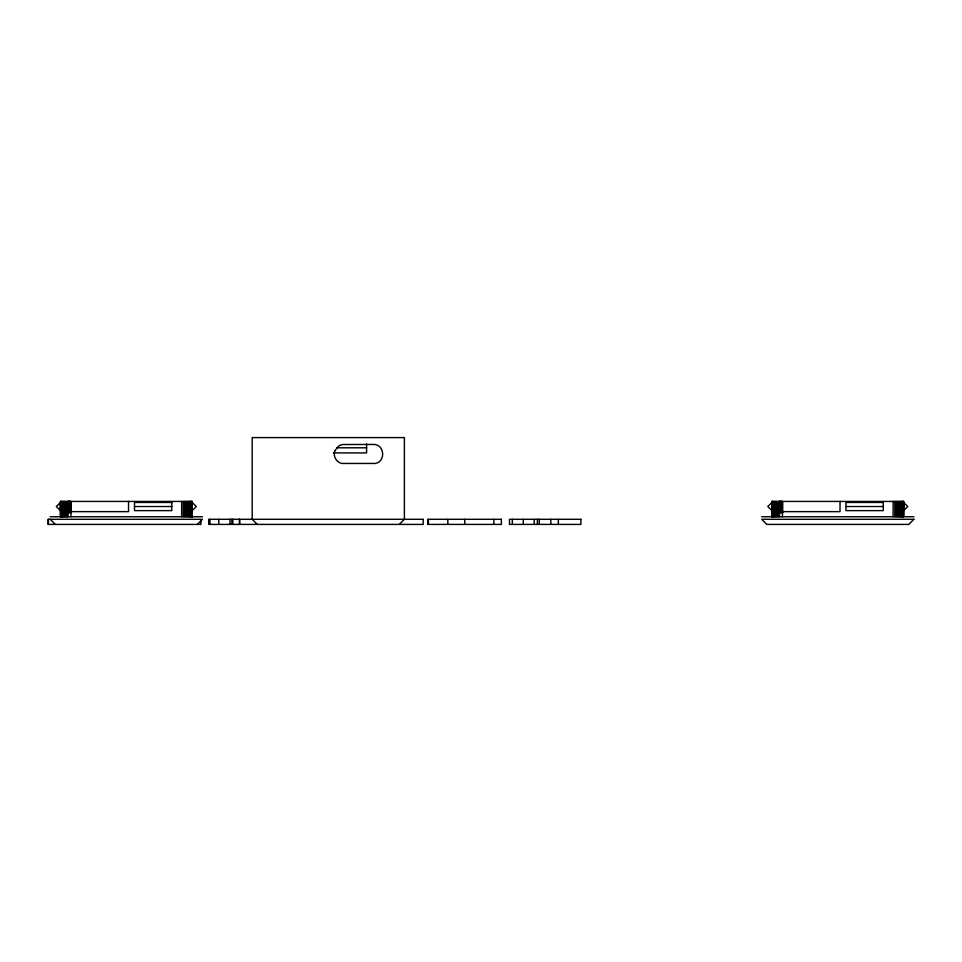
<?xml version="1.0" encoding="UTF-8"?>
<svg xmlns="http://www.w3.org/2000/svg" width="962" height="962" viewBox="0 0 962 962"><rect width="100%" height="100%" fill="white"/><g stroke="black" fill="none" stroke-linecap="round" stroke-linejoin="round"><path stroke-width="1.44" d="M68.013 501.43L68.013 516.75L66.751 516.75L66.751 501.43M128.535 501.43L128.535 511.64L68.013 511.64L68.326 501.43L68.47 512.566M779.497 501.43L779.497 516.75M840.018 501.43L840.018 511.64L779.497 511.64L779.809 501.43L779.809 512.566M197.306 524.41L202.417 519.3L48.1 519.3L48.1 524.41L200.89 524.41L200.89 520.586M399.278 524.41L404.389 519.3L404.389 437.59L252.188 437.59L252.188 519.3L257.299 524.41M336.544 447.799L366.594 447.799M333.549 452.91L366.594 452.91L366.594 443.975M134.488 506.529L171.765 506.529M845.971 506.529L883.26 506.529M50.216 516.75L202.417 516.75M761.712 516.75L913.9 516.75M50.216 519.3L55.327 524.41M903.691 516.75L903.691 501.43L771.921 501.43L771.921 516.75M903.583 501.43L903.583 516.75M903.318 501.43L903.318 516.75M902.885 501.43L902.885 516.75M902.296 501.43L902.296 516.75M901.562 501.43L901.562 516.75M900.672 501.43L900.672 516.75M899.674 501.43L899.674 516.75M898.568 501.43L898.568 516.75M897.378 501.43L897.378 516.75M896.115 501.43L896.115 516.75M894.804 501.43L894.804 516.75M893.133 501.43L893.133 516.75M782.719 501.43L782.719 512.566M782.467 511.64L782.467 516.75M781.805 501.43L781.805 512.566M781.481 501.43L781.481 512.566M781.168 501.43L781.168 512.566M780.879 501.43L780.879 512.566M780.603 501.43L780.603 512.566M780.362 501.43L780.362 512.566M779.954 501.43L780.146 512.566M779.701 501.43L779.701 512.566M778.234 501.43L778.234 516.75M777.043 501.43L777.043 516.75M775.925 501.43L775.925 516.75M774.927 501.43L774.927 516.75M774.049 501.43L774.049 516.75M773.304 501.43L773.304 516.75M772.714 501.43L772.714 516.75M772.294 501.43L772.294 516.75M772.029 501.43L772.029 516.75M558.345 519.3L558.345 524.41M550.829 519.3L550.829 524.41M539.249 519.3L539.249 524.41M537.373 519.3L537.373 524.41M534.235 519.3L534.235 524.41M523.28 519.3L523.28 524.41M512.325 519.3L512.325 524.41M493.855 519.3L493.855 524.41M464.73 519.3L464.73 524.41M447.823 519.3L447.823 524.41M428.415 519.3L428.415 524.41M239.706 519.3L239.706 524.41M239.394 519.3L239.394 524.41M232.816 519.3L232.816 524.41M231.878 519.3L231.878 524.41M230.002 519.3L230.002 524.41M218.735 519.3L218.735 524.41M209.969 519.3L209.969 524.41M192.196 516.75L192.196 501.43L60.438 501.43L60.438 516.75M192.087 501.43L192.087 516.75M191.823 501.43L191.823 516.75M191.402 501.43L191.402 516.75M190.813 501.43L190.813 516.75M190.067 501.43L190.067 516.75M189.189 501.43L189.189 516.75M188.191 501.43L188.191 516.75M187.073 501.43L187.073 516.75M185.882 501.43L185.882 516.75M184.62 501.43L184.62 516.75M183.309 501.43L183.309 516.75M181.65 501.43L181.65 516.75M71.236 501.43L71.236 512.566M70.984 511.64L70.984 516.75M70.322 501.43L70.322 512.566M69.998 501.43L69.998 512.566M69.685 501.43L69.685 512.566M69.384 501.43L69.384 512.566M69.12 501.43L69.12 512.566M68.867 501.43L68.867 512.566M68.651 501.43L68.651 512.566M68.158 501.43L68.098 512.566M65.548 501.43L65.548 516.75M64.442 501.43L64.442 516.75M63.444 501.43L63.444 516.75M62.566 501.43L62.566 516.75M61.821 501.43L61.821 516.75M61.231 501.43L61.231 516.75M60.798 501.43L60.798 516.75M60.546 501.43L60.546 516.75M48.413 519.3L48.413 524.41M60.438 502.453L60.438 510.618L56.349 506.529L60.438 502.453M192.196 502.453L192.196 510.618L196.284 506.529L192.196 502.453M771.921 502.453L771.921 510.618L767.832 506.529L771.921 502.453M903.691 502.453L903.691 510.618L907.767 506.529L903.691 502.453M334.716 450.95C332.924 456.216 336.411 462.445 341.943 463.456L375.204 463.456C385.81 461.808 384.764 444.684 373.965 444.456L342.556 444.516L339.009 445.719L334.716 450.95M913.9 519.3L908.789 524.41L766.81 524.41L761.712 519.3L913.9 519.3M171.765 502.453L134.488 502.453L134.488 510.618L171.765 510.618L171.765 502.453M883.26 502.453L845.971 502.453L845.971 510.618L883.26 510.618L883.26 502.453M423.172 519.3L208.706 519.3L208.706 524.41L423.172 524.41L423.172 519.3M501.37 519.3L427.789 519.3L427.789 524.41L501.37 524.41L501.37 519.3M580.892 519.3L509.499 519.3L509.499 524.41L580.892 524.41L580.892 519.3"/></g></svg>
